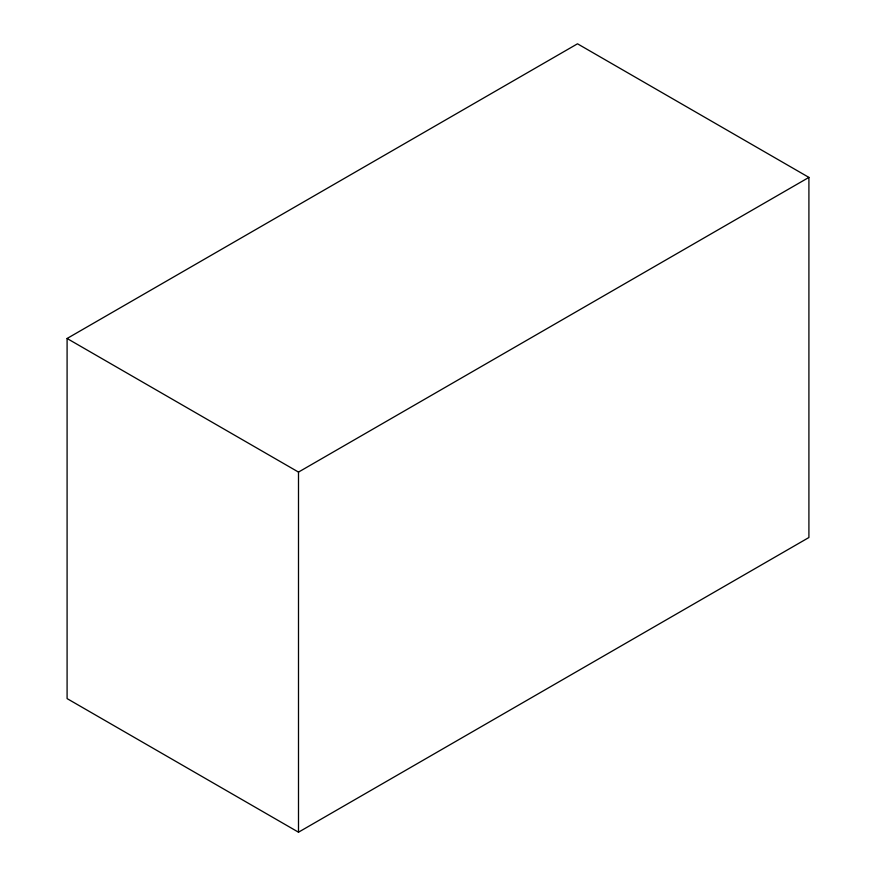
<?xml version="1.0" encoding="UTF-8"?>
<svg xmlns="http://www.w3.org/2000/svg" width="876" height="876" viewBox="0 0 876 876"><rect width="100%" height="100%" fill="white"/><g stroke="black" fill="none" stroke-linecap="round" stroke-linejoin="round"><path stroke-width="1.31" d="M67.091 338.486L577.503 43.8L808.909 177.401L808.909 537.514L298.497 832.2L67.091 698.599L67.091 338.486L298.497 472.087L808.909 177.401M298.497 472.087L298.497 832.2"/></g></svg>
